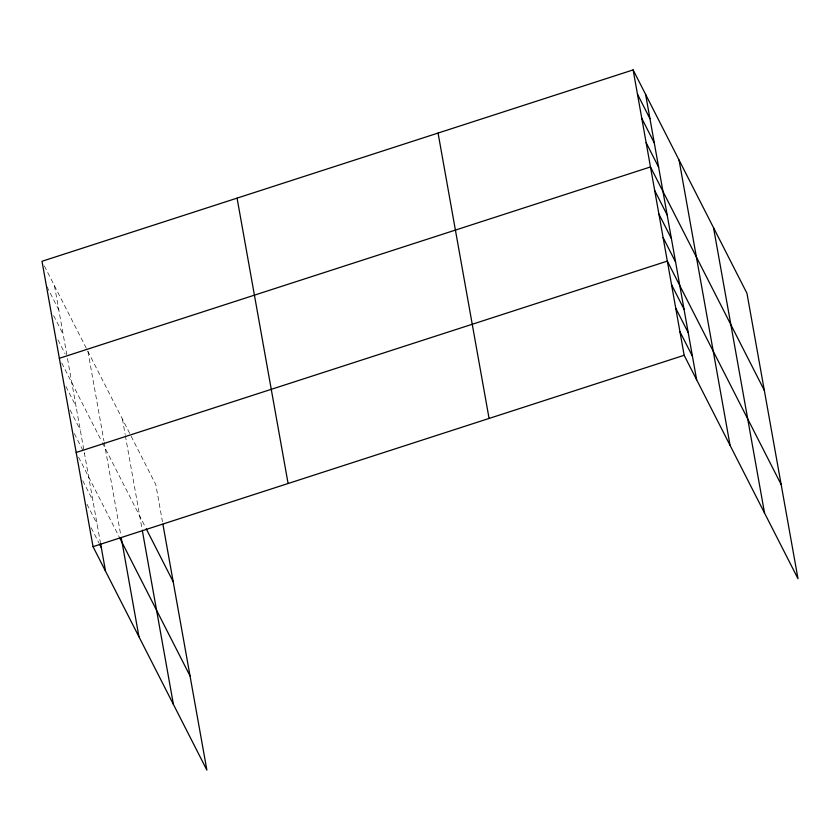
<?xml version="1.0" encoding="UTF-8"?>
<svg xmlns="http://www.w3.org/2000/svg" width="840" height="840" viewBox="0 0 840 840"><rect width="100%" height="100%" fill="white"/><g stroke="black" fill="none" stroke-linecap="round" stroke-linejoin="round"><path stroke-width="0.63" stroke-dasharray="4.2 3.15" d="M44.373 265.944L155.841 484.712L162.466 521.735M46.935 286.703L58.821 310.034M53.645 315.63L63.157 334.288M57.981 339.885L65.121 353.881M61.73 362.975L101.766 441.546M102.344 442.701L145.614 527.604M65.94 386.516L76.041 406.35M70.151 410.067L80.252 429.901M74.361 433.608L84.462 453.443M78.572 457.149L119.186 536.875M82.772 480.701L92.883 500.525M86.982 504.242L97.094 524.076M91.192 527.783L98.921 542.955M122.398 419.066L125.139 434.385M125.36 435.656L142.18 529.725M87.938 351.425L103.908 440.79M104.139 442.071L120.792 535.196M54.485 285.779L67.043 356.003M67.494 358.554L100.412 542.661"/><path stroke-width="1.26" d="M633.129 69.909L684.159 355.288L798 578.718L746.97 293.339L633.129 69.909L42 261.282L93.03 546.662L206.871 770.091L162.918 524.286M59.346 358.312L650.475 166.94L764.327 390.369M76.188 452.487L667.317 261.114L781.158 484.544M93.03 546.662L684.159 355.288M637.466 94.164L649.95 118.671M641.802 118.419L654.287 142.926M646.139 142.684L658.623 167.181M654.686 190.481L667.17 214.988M658.896 214.032L671.38 238.529M663.106 237.573L675.591 262.07M671.528 284.655L684.012 309.162M675.738 308.207L688.223 332.703M679.949 331.748L692.433 356.244M146.202 528.759L173.197 581.742M119.773 538.02L190.029 675.917M99.519 544.121L101.304 547.617M713.528 227.692L764.547 513.072M679.056 160.052L730.086 445.442M645.614 94.406L696.644 379.796M438.06 133.056L489.08 418.446M237.069 198.125L288.099 483.515M142.401 530.964L173.418 704.445M121.233 537.674L138.957 636.804M100.642 543.9L105.514 571.158"/></g></svg>
